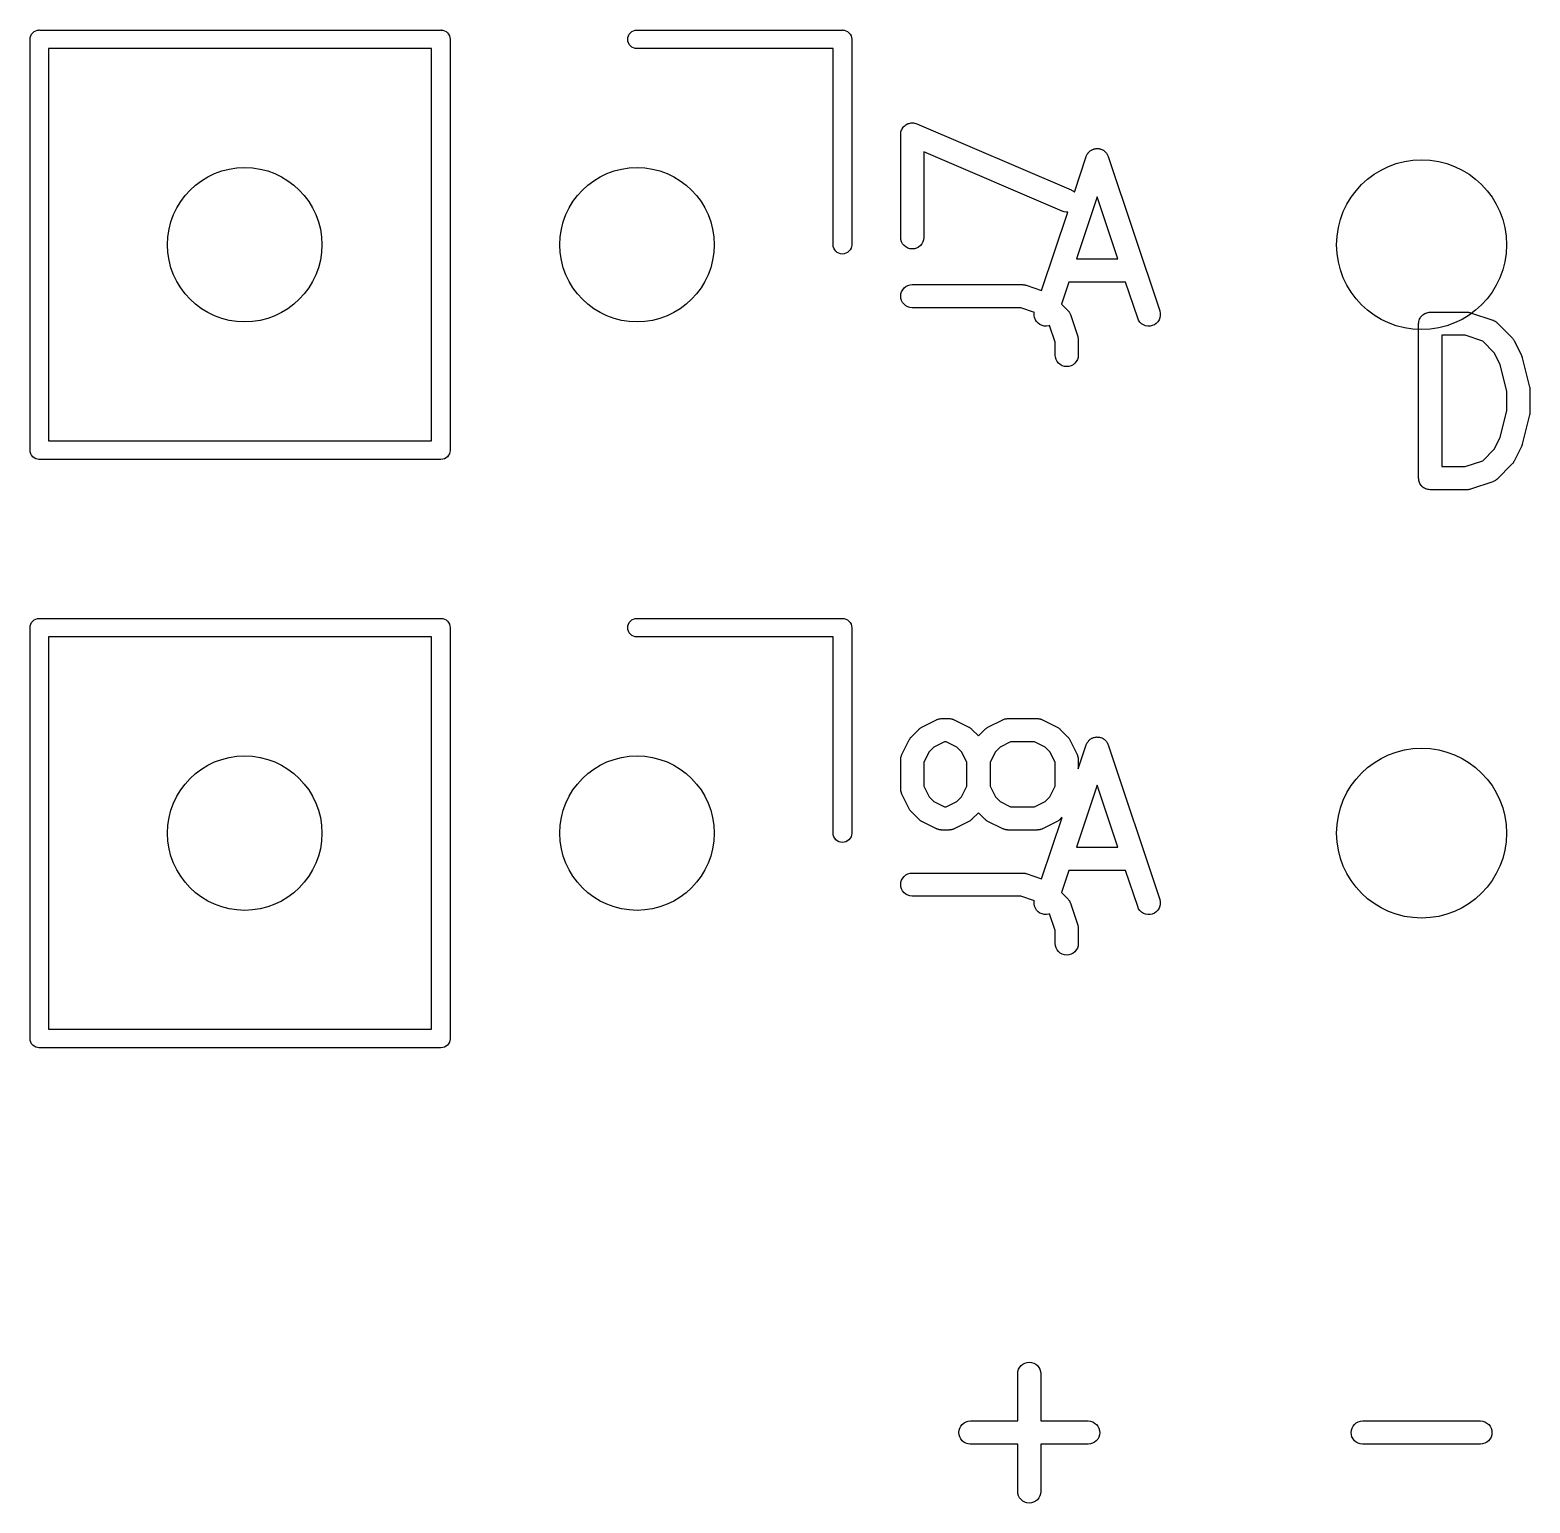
# Model space of a CAD drawing. Extents: x 47 to 146.1, y -90.2 to -39.3.
# Drawn here: x 69.73 to 79.44, y -76.73 to -67.19 of the extents above; entities that cross this region are included whole.
import ezdxf

# ---------------------------------------------------------------- set-up
doc = ezdxf.new("R2010")
doc.units = 0
doc.header["$MEASUREMENT"] = 0
doc.layers.add('BLACK', color=7, linetype='CONTINUOUS')

msp = doc.modelspace()

# ---------------------------------------------------------------- linework, layer by layer
at = {"layer": 'BLACK', "linetype": 'CONTINUOUS'}
for p, q in [((69.7399, -67.2165), (69.7474, -67.2074)), ((69.7474, -67.2074), (69.7565, -67.1999)), ((69.7565, -67.1999), (69.7669, -67.1943)), ((69.7669, -67.1943), (69.7782, -67.1909)), ((69.7782, -67.1909), (69.7871, -67.19)), ((69.7871, -67.19), (69.79, -67.1897)), ((69.79, -67.1897), (69.7929, -67.19)), ((69.7929, -67.19), (72.3871, -67.19)), ((72.3871, -67.19), (72.39, -67.1897)), ((72.39, -67.1897), (72.3929, -67.19)), ((72.3929, -67.19), (72.3929, -67.19)), ((72.3929, -67.19), (72.4018, -67.1909)), ((72.4018, -67.1909), (72.4131, -67.1943)), ((72.4131, -67.1943), (72.4235, -67.1999)), ((72.4235, -67.1999), (72.4326, -67.2074)), ((72.4326, -67.2074), (72.4401, -67.2165)), ((73.6099, -67.2165), (73.6174, -67.2074)), ((73.6174, -67.2074), (73.6265, -67.1999)), ((73.6265, -67.1999), (73.6369, -67.1943)), ((73.6369, -67.1943), (73.6482, -67.1909)), ((73.6482, -67.1909), (73.6571, -67.19)), ((73.6571, -67.19), (74.9871, -67.19)), ((74.9871, -67.19), (74.99, -67.1897)), ((74.99, -67.1897), (74.9929, -67.19)), ((74.9929, -67.19), (74.9929, -67.19)), ((74.9929, -67.19), (75.0018, -67.1909)), ((75.0018, -67.1909), (75.0131, -67.1943)), ((75.0131, -67.1943), (75.0235, -67.1999)), ((75.0235, -67.1999), (75.0326, -67.2074)), ((75.0326, -67.2074), (75.0401, -67.2165)), ((69.7297, -67.25), (69.7309, -67.2382)), ((69.73, -67.2529), (69.7297, -67.25)), ((69.73, -69.907), (69.73, -67.2529)), ((69.7309, -67.2382), (69.7343, -67.2269)), ((69.7343, -67.2269), (69.7399, -67.2165)), ((72.4401, -67.2165), (72.4457, -67.2269)), ((72.4457, -67.2269), (72.4491, -67.2382)), ((72.4491, -67.2382), (72.4503, -67.25)), ((72.4503, -67.25), (72.45, -67.2529)), ((72.45, -67.2529), (72.45, -69.9071)), ((73.5997, -67.25), (73.6009, -67.2382)), ((73.6009, -67.2618), (73.5997, -67.25)), ((73.6009, -67.2382), (73.6043, -67.2269)), ((73.6043, -67.2731), (73.6009, -67.2618)), ((73.6043, -67.2269), (73.6099, -67.2165)), ((73.6099, -67.2835), (73.6043, -67.2731)), ((73.6174, -67.2926), (73.6099, -67.2835)), ((73.6265, -67.3001), (73.6174, -67.2926)), ((73.6369, -67.3057), (73.6265, -67.3001)), ((73.6482, -67.3091), (73.6369, -67.3057)), ((75.0401, -67.2165), (75.0457, -67.2269)), ((75.0457, -67.2269), (75.0491, -67.2382)), ((75.0491, -67.2382), (75.0503, -67.25)), ((75.0503, -67.25), (75.05, -67.2529)), ((75.05, -67.2529), (75.05, -68.5829)), ((69.85, -67.31), (69.85, -69.85)), ((72.33, -67.31), (69.85, -67.31)), ((72.33, -69.85), (72.33, -67.31)), ((73.6571, -67.31), (73.6482, -67.3091)), ((74.93, -67.31), (73.6571, -67.31)), ((74.93, -68.5829), (74.93, -67.31)), ((75.4215, -67.7941), (75.4283, -67.792)), ((75.4283, -67.792), (75.4286, -67.792)), ((75.4286, -67.792), (75.4288, -67.7919)), ((75.4288, -67.7919), (75.4358, -67.7914)), ((75.4358, -67.7914), (75.4429, -67.7907)), ((75.4429, -67.7907), (75.4432, -67.7907)), ((75.4432, -67.7907), (75.4434, -67.7907)), ((75.4434, -67.7907), (75.4505, -67.7915)), ((75.4505, -67.7915), (75.4575, -67.7922)), ((75.4575, -67.7922), (75.4577, -67.7923)), ((75.4577, -67.7923), (75.458, -67.7924)), ((75.458, -67.7924), (75.4647, -67.7945)), ((75.3674, -67.8641), (75.3682, -67.8571)), ((75.3674, -67.8644), (75.3674, -67.8641)), ((75.3674, -67.8647), (75.3674, -67.8644)), ((75.3674, -67.8657), (75.3674, -67.8647)), ((75.3674, -68.5324), (75.3674, -67.8657)), ((75.3682, -67.8571), (75.369, -67.8501)), ((75.369, -67.8501), (75.3691, -67.8499)), ((75.3691, -67.8496), (75.3713, -67.8429)), ((75.3691, -67.8499), (75.3691, -67.8496)), ((75.3713, -67.8429), (75.3734, -67.8362)), ((75.3734, -67.8362), (75.3736, -67.8359)), ((75.3736, -67.8359), (75.3737, -67.8357)), ((75.3737, -67.8357), (75.3771, -67.8296)), ((75.3771, -67.8296), (75.3805, -67.8233)), ((75.3805, -67.8233), (75.3807, -67.8231)), ((75.3807, -67.8231), (75.3808, -67.8229)), ((75.3808, -67.8229), (75.3854, -67.8175)), ((75.3854, -67.8175), (75.3899, -67.8121)), ((75.3899, -67.8121), (75.3901, -67.812)), ((75.3901, -67.812), (75.3903, -67.8118)), ((75.3903, -67.8118), (75.3959, -67.8073)), ((75.3959, -67.8073), (75.4013, -67.803)), ((75.4013, -67.803), (75.4015, -67.8028)), ((75.4015, -67.8028), (75.4017, -67.8027)), ((75.4017, -67.8027), (75.4081, -67.7994)), ((75.4081, -67.7994), (75.4143, -67.7962)), ((75.4143, -67.7962), (75.4145, -67.7961)), ((75.4145, -67.7961), (75.4148, -67.796)), ((75.4148, -67.796), (75.4215, -67.7941)), ((75.4647, -67.7945), (75.4714, -67.7966)), ((75.4714, -67.7966), (75.4717, -67.7967)), ((75.4717, -67.7967), (75.4719, -67.7968)), ((75.4719, -67.7968), (76.4719, -68.2253)), ((76.4128, -68.3632), (75.5174, -67.9795)), ((75.5174, -67.9795), (75.5174, -68.5324)), ((76.5784, -67.9902), (76.5812, -67.9858)), ((76.5812, -67.9858), (76.5827, -67.9843)), ((76.5827, -67.9843), (76.5839, -67.9826)), ((76.5839, -67.9826), (76.5878, -67.979)), ((76.5878, -67.979), (76.5914, -67.9753)), ((76.5914, -67.9753), (76.5931, -67.9741)), ((76.5931, -67.9741), (76.5947, -67.9726)), ((76.5947, -67.9726), (76.5991, -67.9699)), ((76.5991, -67.9699), (76.6034, -67.9669)), ((76.6034, -67.9669), (76.6053, -67.9661)), ((76.6053, -67.9661), (76.6072, -67.965)), ((76.6072, -67.965), (76.612, -67.9631)), ((76.612, -67.9631), (76.6168, -67.9611)), ((76.6168, -67.9611), (76.6189, -67.9606)), ((76.6189, -67.9606), (76.6209, -67.9599)), ((76.6209, -67.9599), (76.626, -67.959)), ((76.626, -67.959), (76.6311, -67.9579)), ((76.6311, -67.9579), (76.6332, -67.9579)), ((76.6332, -67.9579), (76.6353, -67.9575)), ((76.6353, -67.9575), (76.6405, -67.9577)), ((76.6405, -67.9577), (76.6457, -67.9576)), ((76.6457, -67.9576), (76.6478, -67.958)), ((76.6478, -67.958), (76.65, -67.958)), ((76.65, -67.958), (76.655, -67.9592)), ((76.655, -67.9592), (76.6601, -67.9601)), ((76.6601, -67.9601), (76.6621, -67.9609)), ((76.6621, -67.9609), (76.6642, -67.9614)), ((76.6642, -67.9614), (76.6689, -67.9635)), ((76.6689, -67.9635), (76.6738, -67.9654)), ((76.6738, -67.9654), (76.6756, -67.9666)), ((76.6756, -67.9666), (76.6775, -67.9675)), ((76.6775, -67.9675), (76.6818, -67.9705)), ((76.6818, -67.9705), (76.6861, -67.9733)), ((76.6861, -67.9733), (76.6877, -67.9747)), ((76.6877, -67.9747), (76.6894, -67.976)), ((76.6894, -67.976), (76.693, -67.9798)), ((76.693, -67.9798), (76.6967, -67.9833)), ((76.6967, -67.9833), (76.698, -67.9851)), ((76.698, -67.9851), (76.6994, -67.9867)), ((76.6994, -67.9867), (76.7022, -67.991)), ((76.4922, -68.2387), (76.5688, -68.0087)), ((76.5688, -68.0087), (76.5692, -68.0077)), ((76.5692, -68.0077), (76.5714, -68.003)), ((76.5714, -68.003), (76.5733, -67.9981)), ((76.5733, -67.9981), (76.5744, -67.9963)), ((76.5744, -67.9963), (76.5753, -67.9944)), ((76.5753, -67.9944), (76.5784, -67.9902)), ((76.7022, -67.991), (76.7052, -67.9953)), ((76.7052, -67.9953), (76.7061, -67.9973)), ((76.7061, -67.9973), (76.7072, -67.9991)), ((76.7072, -67.9991), (76.709, -68.0039)), ((76.709, -68.0039), (76.7112, -68.0087)), ((76.7112, -68.0087), (77.0445, -69.0087)), ((76.4719, -68.2253), (76.4729, -68.2258)), ((76.4729, -68.2258), (76.4856, -68.233)), ((76.4856, -68.233), (76.4922, -68.2387)), ((76.64, -68.2695), (76.506, -68.6717)), ((76.774, -68.6717), (76.64, -68.2695)), ((76.2799, -68.8754), (76.4489, -68.3686)), ((76.4268, -68.3676), (76.4128, -68.3632)), ((76.4413, -68.3693), (76.4268, -68.3676)), ((76.4489, -68.3686), (76.4413, -68.3693)), ((75.3688, -68.5469), (75.3674, -68.5324)), ((75.373, -68.561), (75.3688, -68.5469)), ((75.3799, -68.5739), (75.373, -68.561)), ((75.5113, -68.5619), (75.5043, -68.5748)), ((75.5157, -68.548), (75.5113, -68.5619)), ((75.5174, -68.5334), (75.5157, -68.548)), ((75.5174, -68.5324), (75.5174, -68.5334)), ((74.9309, -68.5918), (74.93, -68.5829)), ((74.9343, -68.6031), (74.9309, -68.5918)), ((74.9399, -68.6135), (74.9343, -68.6031)), ((74.9474, -68.6226), (74.9399, -68.6135)), ((74.9565, -68.6301), (74.9474, -68.6226)), ((74.9669, -68.6357), (74.9565, -68.6301)), ((74.9782, -68.6391), (74.9669, -68.6357)), ((74.99, -68.6403), (74.9782, -68.6391)), ((75.0018, -68.6391), (74.99, -68.6403)), ((75.0131, -68.6357), (75.0018, -68.6391)), ((75.0235, -68.6301), (75.0131, -68.6357)), ((75.0326, -68.6226), (75.0235, -68.6301)), ((75.0401, -68.6135), (75.0326, -68.6226)), ((75.0457, -68.6031), (75.0401, -68.6135)), ((75.0491, -68.5918), (75.0457, -68.6031)), ((75.05, -68.5829), (75.0491, -68.5918)), ((75.3892, -68.5852), (75.3799, -68.5739)), ((75.4004, -68.5946), (75.3892, -68.5852)), ((75.4133, -68.6015), (75.4004, -68.5946)), ((75.4273, -68.6058), (75.4133, -68.6015)), ((75.4419, -68.6074), (75.4273, -68.6058)), ((75.4564, -68.6061), (75.4419, -68.6074)), ((75.4705, -68.6019), (75.4564, -68.6061)), ((75.4834, -68.5951), (75.4705, -68.6019)), ((75.4949, -68.586), (75.4834, -68.5951)), ((75.5043, -68.5748), (75.4949, -68.586)), ((76.506, -68.6717), (76.774, -68.6717)), ((75.3802, -68.8714), (75.3895, -68.8601)), ((75.3895, -68.8601), (75.4009, -68.8509)), ((75.4009, -68.8509), (75.4138, -68.844)), ((75.4138, -68.844), (75.4278, -68.8398)), ((75.4278, -68.8398), (75.4424, -68.8383)), ((75.4424, -68.8383), (76.1567, -68.8383)), ((76.1567, -68.8383), (76.1577, -68.8383)), ((76.1577, -68.8383), (76.1619, -68.8388)), ((76.1619, -68.8388), (76.1661, -68.8389)), ((76.1661, -68.8389), (76.1692, -68.8396)), ((76.1692, -68.8396), (76.1723, -68.84)), ((76.1723, -68.84), (76.1763, -68.8412)), ((76.1763, -68.8412), (76.1804, -68.8422)), ((76.1804, -68.8422), (76.2799, -68.8754)), ((76.456, -68.8217), (76.4085, -68.9639)), ((76.824, -68.8217), (76.456, -68.8217)), ((76.9022, -69.0561), (76.824, -68.8217)), ((75.3674, -68.9128), (75.3689, -68.8983)), ((75.3687, -68.9274), (75.3674, -68.9128)), ((75.3728, -68.9414), (75.3687, -68.9274)), ((75.3689, -68.8983), (75.3732, -68.8843)), ((75.3796, -68.9544), (75.3728, -68.9414)), ((75.3732, -68.8843), (75.3802, -68.8714)), ((75.3888, -68.9658), (75.3796, -68.9544)), ((75.4, -68.9752), (75.3888, -68.9658)), ((75.4128, -68.9823), (75.4, -68.9752)), ((75.4268, -68.9867), (75.4128, -68.9823)), ((75.4413, -68.9883), (75.4268, -68.9867)), ((75.4424, -68.9883), (75.4413, -68.9883)), ((76.1445, -68.9883), (75.4424, -68.9883)), ((76.2334, -69.018), (76.1445, -68.9883)), ((76.2318, -69.0376), (76.2323, -69.0229)), ((76.2343, -69.052), (76.2318, -69.0376)), ((76.2323, -69.0229), (76.2334, -69.018)), ((76.2395, -69.0657), (76.2343, -69.052)), ((76.4085, -68.9639), (76.4478, -69.0032)), ((76.4478, -69.0032), (76.4485, -69.0039)), ((76.4485, -69.0039), (76.4499, -69.0056)), ((76.4499, -69.0056), (76.4515, -69.0071)), ((76.4515, -69.0071), (76.4545, -69.0113)), ((76.4545, -69.0113), (76.4577, -69.0153)), ((76.4577, -69.0153), (76.4587, -69.0173)), ((76.4587, -69.0173), (76.46, -69.0191)), ((76.46, -69.0191), (76.462, -69.0238)), ((76.462, -69.0238), (76.4644, -69.0283)), ((76.4644, -69.0283), (76.465, -69.0305)), ((76.465, -69.0305), (76.4659, -69.0325)), ((76.4659, -69.0325), (76.5135, -69.1753)), ((77.0454, -69.053), (77.0401, -69.0666)), ((77.0445, -69.0087), (77.0448, -69.0097)), ((77.0448, -69.0097), (77.0479, -69.024)), ((77.0481, -69.0386), (77.0454, -69.053)), ((77.0479, -69.024), (77.0481, -69.0386)), ((78.7302, -69.056), (78.7335, -69.0498)), ((78.7335, -69.0498), (78.7337, -69.0496)), ((78.7337, -69.0496), (78.7338, -69.0494)), ((78.7338, -69.0494), (78.7384, -69.0439)), ((78.7384, -69.0439), (78.7429, -69.0385)), ((78.7429, -69.0385), (78.7431, -69.0384)), ((78.7431, -69.0384), (78.7432, -69.0382)), ((78.7432, -69.0382), (78.7487, -69.0338)), ((78.7487, -69.0338), (78.7542, -69.0293)), ((78.7542, -69.0293), (78.7544, -69.0292)), ((78.7544, -69.0292), (78.7546, -69.029)), ((78.7546, -69.029), (78.7609, -69.0257)), ((78.7609, -69.0257), (78.7671, -69.0224)), ((78.7671, -69.0224), (78.7674, -69.0223)), ((78.7674, -69.0223), (78.7676, -69.0222)), ((78.7676, -69.0222), (78.7744, -69.0202)), ((78.7744, -69.0202), (78.7811, -69.0182)), ((78.7811, -69.0182), (78.7814, -69.0181)), ((78.7814, -69.0181), (78.7817, -69.0181)), ((78.7817, -69.0181), (78.7887, -69.0174)), ((78.7887, -69.0174), (78.7957, -69.0167)), ((78.7957, -69.0167), (79.0338, -69.0167)), ((79.0338, -69.0167), (79.0349, -69.0168)), ((79.0349, -69.0168), (79.039, -69.0172)), ((79.039, -69.0172), (79.0433, -69.0173)), ((79.0433, -69.0173), (79.0463, -69.018)), ((79.0463, -69.018), (79.0494, -69.0184)), ((79.0494, -69.0184), (79.0534, -69.0197)), ((79.0534, -69.0197), (79.0575, -69.0206)), ((79.0575, -69.0206), (79.2004, -69.0682)), ((76.2472, -69.0781), (76.2395, -69.0657)), ((76.2572, -69.0888), (76.2472, -69.0781)), ((76.2691, -69.0973), (76.2572, -69.0888)), ((76.2825, -69.1034), (76.2691, -69.0973)), ((76.2967, -69.1067), (76.2825, -69.1034)), ((76.3113, -69.1072), (76.2967, -69.1067)), ((76.3258, -69.1049), (76.3113, -69.1072)), ((76.3313, -69.1029), (76.3258, -69.1049)), ((76.3674, -69.2112), (76.3313, -69.1029)), ((76.9081, -69.0695), (76.9022, -69.0561)), ((76.9166, -69.0814), (76.9081, -69.0695)), ((76.9272, -69.0915), (76.9166, -69.0814)), ((76.9396, -69.0993), (76.9272, -69.0915)), ((76.9532, -69.1046), (76.9396, -69.0993)), ((76.9676, -69.1072), (76.9532, -69.1046)), ((76.9823, -69.1068), (76.9676, -69.1072)), ((76.9966, -69.1037), (76.9823, -69.1068)), ((77.01, -69.0978), (76.9966, -69.1037)), ((77.022, -69.0895), (77.01, -69.0978)), ((77.0321, -69.0789), (77.022, -69.0895)), ((77.0401, -69.0666), (77.0321, -69.0789)), ((78.7207, -69.0907), (78.7215, -69.0837)), ((78.7207, -69.0912), (78.7207, -69.0907)), ((78.7207, -69.0917), (78.7207, -69.0912)), ((78.7207, -69.0912), (78.7207, -69.0912)), ((78.7207, -69.0912), (78.7207, -69.0912)), ((78.7207, -70.0917), (78.7207, -69.0917)), ((78.7215, -69.0837), (78.7222, -69.0767)), ((78.7222, -69.0767), (78.7223, -69.0764)), ((78.7223, -69.0764), (78.7224, -69.0762)), ((78.7224, -69.0762), (78.7245, -69.0695)), ((78.7245, -69.0695), (78.7266, -69.0627)), ((78.7266, -69.0627), (78.7267, -69.0624)), ((78.7267, -69.0624), (78.7268, -69.0622)), ((78.7268, -69.0622), (78.7302, -69.056)), ((79.2004, -69.0682), (79.2014, -69.0686)), ((79.2014, -69.0686), (79.2034, -69.0695)), ((79.2034, -69.0695), (79.2055, -69.0701)), ((79.2055, -69.0701), (79.21, -69.0725)), ((79.21, -69.0725), (79.2147, -69.0747)), ((79.2147, -69.0747), (79.2164, -69.076)), ((79.2164, -69.076), (79.2184, -69.077)), ((79.2184, -69.077), (79.2224, -69.0803)), ((79.2224, -69.0803), (79.2265, -69.0833)), ((79.2265, -69.0833), (79.228, -69.0849)), ((79.228, -69.0849), (79.2297, -69.0863)), ((79.2297, -69.0863), (79.3249, -69.1816)), ((76.3674, -69.2943), (76.3674, -69.2112)), ((76.5135, -69.1753), (76.5139, -69.1763)), ((76.5139, -69.1763), (76.5147, -69.1804)), ((76.5147, -69.1804), (76.516, -69.1845)), ((76.516, -69.1845), (76.5163, -69.1876)), ((76.5163, -69.1876), (76.5169, -69.1906)), ((76.5169, -69.1906), (76.517, -69.1948)), ((76.517, -69.1948), (76.5174, -69.199)), ((76.5174, -69.199), (76.5174, -69.2943)), ((78.8707, -69.1667), (78.8707, -70.0167)), ((79.0216, -69.1667), (78.8707, -69.1667)), ((79.1362, -69.2049), (79.0216, -69.1667)), ((79.2103, -69.279), (79.1362, -69.2049)), ((79.3249, -69.1816), (79.3257, -69.1823)), ((79.3257, -69.1823), (79.3283, -69.1856)), ((79.3283, -69.1856), (79.3312, -69.1887)), ((79.3312, -69.1887), (79.3329, -69.1913)), ((79.3329, -69.1913), (79.3348, -69.1938)), ((79.3348, -69.1938), (79.3367, -69.1975)), ((79.3367, -69.1975), (79.339, -69.2011)), ((79.339, -69.2011), (79.3866, -69.2963)), ((76.3688, -69.3089), (76.3674, -69.2943)), ((76.373, -69.3229), (76.3688, -69.3089)), ((76.3799, -69.3358), (76.373, -69.3229)), ((76.3892, -69.3471), (76.3799, -69.3358)), ((76.5043, -69.3367), (76.4949, -69.3479)), ((76.5113, -69.3238), (76.5043, -69.3367)), ((76.5157, -69.3099), (76.5113, -69.3238)), ((76.5174, -69.2953), (76.5157, -69.3099)), ((76.5174, -69.2943), (76.5174, -69.2953)), ((79.2488, -69.356), (79.2103, -69.279)), ((79.3866, -69.2963), (79.3871, -69.2972)), ((79.3871, -69.2972), (79.3872, -69.2976)), ((79.3872, -69.2976), (79.3874, -69.2979)), ((79.3874, -69.2979), (79.3897, -69.3045)), ((79.3897, -69.3045), (79.3921, -69.311)), ((79.3921, -69.311), (79.3922, -69.3113)), ((79.3922, -69.3113), (79.3923, -69.3117)), ((79.3923, -69.3117), (79.4399, -69.5021)), ((76.4004, -69.3565), (76.3892, -69.3471)), ((76.4133, -69.3634), (76.4004, -69.3565)), ((76.4273, -69.3678), (76.4133, -69.3634)), ((76.4419, -69.3693), (76.4273, -69.3678)), ((76.4564, -69.368), (76.4419, -69.3693)), ((76.4705, -69.3638), (76.4564, -69.368)), ((76.4834, -69.357), (76.4705, -69.3638)), ((76.4949, -69.3479), (76.4834, -69.357)), ((79.2921, -69.5296), (79.2488, -69.356)), ((79.2921, -69.6539), (79.2921, -69.5296)), ((79.4399, -69.5021), (79.4402, -69.5031)), ((79.4402, -69.5031), (79.4403, -69.5045)), ((79.4403, -69.5045), (79.4407, -69.5057)), ((79.4407, -69.5057), (79.4413, -69.5117)), ((79.4413, -69.5117), (79.4421, -69.5177)), ((79.4421, -69.5177), (79.442, -69.519)), ((79.442, -69.519), (79.4421, -69.5203)), ((79.4421, -69.5203), (79.4421, -69.6632)), ((79.2488, -69.8275), (79.2921, -69.6539)), ((79.4399, -69.6814), (79.3923, -69.8718)), ((79.4401, -69.68), (79.4399, -69.6814)), ((79.4405, -69.6788), (79.4401, -69.68)), ((79.4412, -69.6728), (79.4405, -69.6788)), ((79.4421, -69.6669), (79.4412, -69.6728)), ((79.4421, -69.6642), (79.442, -69.6655)), ((79.442, -69.6655), (79.4421, -69.6669)), ((79.4421, -69.6632), (79.4421, -69.6642)), ((79.2103, -69.9045), (79.2488, -69.8275)), ((69.7297, -69.91), (69.73, -69.907)), ((69.7309, -69.9218), (69.7297, -69.91)), ((69.7343, -69.9331), (69.7309, -69.9218)), ((69.85, -69.85), (72.33, -69.85)), ((72.4491, -69.9218), (72.4457, -69.9331)), ((72.45, -69.9129), (72.4491, -69.9218)), ((72.45, -69.9071), (72.4503, -69.91)), ((72.4503, -69.91), (72.45, -69.9129)), ((79.1362, -69.9786), (79.2103, -69.9045)), ((79.3866, -69.8872), (79.339, -69.9824)), ((79.3867, -69.8869), (79.3866, -69.8872)), ((79.3869, -69.8866), (79.3867, -69.8869)), ((79.3893, -69.8801), (79.3869, -69.8866)), ((79.3918, -69.8735), (79.3893, -69.8801)), ((79.3919, -69.8732), (79.3918, -69.8735)), ((79.392, -69.8729), (79.3919, -69.8732)), ((79.3923, -69.8718), (79.392, -69.8729)), ((69.7399, -69.9435), (69.7343, -69.9331)), ((69.7474, -69.9526), (69.7399, -69.9435)), ((69.7565, -69.9601), (69.7474, -69.9526)), ((69.7669, -69.9657), (69.7565, -69.9601)), ((69.7782, -69.9691), (69.7669, -69.9657)), ((69.7871, -69.97), (69.7782, -69.9691)), ((69.79, -69.9703), (69.7871, -69.97)), ((69.7871, -69.97), (69.7871, -69.97)), ((69.7929, -69.97), (69.79, -69.9703)), ((72.3871, -69.97), (69.7929, -69.97)), ((72.39, -69.9703), (72.3871, -69.97)), ((72.4018, -69.9691), (72.39, -69.9703)), ((72.4131, -69.9657), (72.4018, -69.9691)), ((72.4235, -69.9601), (72.4131, -69.9657)), ((72.4326, -69.9526), (72.4235, -69.9601)), ((72.4401, -69.9435), (72.4326, -69.9526)), ((72.4457, -69.9331), (72.4401, -69.9435)), ((78.8707, -70.0167), (79.0216, -70.0167)), ((79.0216, -70.0167), (79.1362, -69.9786)), ((79.3249, -70.0019), (79.2297, -70.0972)), ((79.3276, -69.9987), (79.3249, -70.0019)), ((79.3305, -69.9956), (79.3276, -69.9987)), ((79.3322, -69.993), (79.3305, -69.9956)), ((79.3342, -69.9906), (79.3322, -69.993)), ((79.3362, -69.9869), (79.3342, -69.9906)), ((79.3385, -69.9834), (79.3362, -69.9869)), ((79.339, -69.9824), (79.3385, -69.9834)), ((78.7214, -70.0988), (78.7207, -70.0917)), ((78.722, -70.1058), (78.7214, -70.0988)), ((78.7221, -70.1061), (78.722, -70.1058)), ((78.7221, -70.1063), (78.7221, -70.1061)), ((78.7242, -70.1131), (78.7221, -70.1063)), ((78.7262, -70.1198), (78.7242, -70.1131)), ((78.7263, -70.1201), (78.7262, -70.1198)), ((78.7264, -70.1203), (78.7263, -70.1201)), ((78.7297, -70.1266), (78.7264, -70.1203)), ((79.2004, -70.1153), (79.0575, -70.1629)), ((79.2024, -70.1144), (79.2004, -70.1153)), ((79.2045, -70.1138), (79.2024, -70.1144)), ((79.2091, -70.1114), (79.2045, -70.1138)), ((79.2138, -70.1093), (79.2091, -70.1114)), ((79.2156, -70.108), (79.2138, -70.1093)), ((79.2175, -70.107), (79.2156, -70.108)), ((79.2215, -70.1038), (79.2175, -70.107)), ((79.2257, -70.1009), (79.2215, -70.1038)), ((79.2272, -70.0993), (79.2257, -70.1009)), ((79.229, -70.0979), (79.2272, -70.0993)), ((79.2297, -70.0972), (79.229, -70.0979)), ((78.733, -70.1328), (78.7297, -70.1266)), ((78.7331, -70.133), (78.733, -70.1328)), ((78.7332, -70.1332), (78.7331, -70.133)), ((78.7377, -70.1388), (78.7332, -70.1332)), ((78.7421, -70.1442), (78.7377, -70.1388)), ((78.7423, -70.1444), (78.7421, -70.1442)), ((78.7425, -70.1446), (78.7423, -70.1444)), ((78.7479, -70.1491), (78.7425, -70.1446)), ((78.7533, -70.1536), (78.7479, -70.1491)), ((78.7536, -70.1538), (78.7533, -70.1536)), ((78.7538, -70.1539), (78.7536, -70.1538)), ((78.76, -70.1573), (78.7538, -70.1539)), ((78.7662, -70.1607), (78.76, -70.1573)), ((78.7664, -70.1608), (78.7662, -70.1607)), ((78.7666, -70.1609), (78.7664, -70.1608)), ((78.7734, -70.163), (78.7666, -70.1609)), ((78.7801, -70.1651), (78.7734, -70.163)), ((78.7804, -70.1651), (78.7801, -70.1651)), ((78.7806, -70.1652), (78.7804, -70.1651)), ((78.7876, -70.1659), (78.7806, -70.1652)), ((78.7947, -70.1667), (78.7876, -70.1659)), ((78.7952, -70.1667), (78.7947, -70.1667)), ((78.7957, -70.1667), (78.7952, -70.1667)), ((78.7952, -70.1667), (78.7952, -70.1667)), ((78.7952, -70.1667), (78.7952, -70.1667)), ((79.0338, -70.1667), (78.7957, -70.1667)), ((79.038, -70.1663), (79.0338, -70.1667)), ((79.0422, -70.1663), (79.038, -70.1663)), ((79.0453, -70.1656), (79.0422, -70.1663)), ((79.0484, -70.1653), (79.0453, -70.1656)), ((79.0524, -70.1641), (79.0484, -70.1653)), ((79.0565, -70.1632), (79.0524, -70.1641)), ((79.0575, -70.1629), (79.0565, -70.1632)), ((69.7297, -71.06), (69.7309, -71.0482)), ((69.73, -71.0629), (69.7297, -71.06)), ((69.73, -73.717), (69.73, -71.0629)), ((69.7309, -71.0482), (69.7343, -71.0369)), ((69.7343, -71.0369), (69.7399, -71.0265)), ((69.7399, -71.0265), (69.7474, -71.0174)), ((69.7474, -71.0174), (69.7565, -71.0099)), ((69.7565, -71.0099), (69.7669, -71.0043)), ((69.7669, -71.0043), (69.7782, -71.0009)), ((69.7782, -71.0009), (69.7871, -71)), ((69.7871, -71), (69.79, -70.9997)), ((69.79, -70.9997), (69.7929, -71)), ((69.7929, -71), (72.3871, -71)), ((72.3871, -71), (72.39, -70.9997)), ((72.39, -70.9997), (72.3929, -71)), ((72.3929, -71), (72.3929, -71)), ((72.3929, -71), (72.4018, -71.0009)), ((72.4018, -71.0009), (72.4131, -71.0043)), ((72.4131, -71.0043), (72.4235, -71.0099)), ((72.4235, -71.0099), (72.4326, -71.0174)), ((72.4326, -71.0174), (72.4401, -71.0265)), ((72.4401, -71.0265), (72.4457, -71.0369)), ((72.4457, -71.0369), (72.4491, -71.0482)), ((72.4491, -71.0482), (72.4503, -71.06)), ((72.4503, -71.06), (72.45, -71.0629)), ((72.45, -71.0629), (72.45, -73.7171)), ((73.5997, -71.06), (73.6009, -71.0482)), ((73.6009, -71.0718), (73.5997, -71.06)), ((73.6009, -71.0482), (73.6043, -71.0369)), ((73.6043, -71.0831), (73.6009, -71.0718)), ((73.6043, -71.0369), (73.6099, -71.0265)), ((73.6099, -71.0935), (73.6043, -71.0831)), ((73.6099, -71.0265), (73.6174, -71.0174)), ((73.6174, -71.1026), (73.6099, -71.0935)), ((73.6174, -71.0174), (73.6265, -71.0099)), ((73.6265, -71.0099), (73.6369, -71.0043)), ((73.6369, -71.0043), (73.6482, -71.0009)), ((73.6482, -71.0009), (73.6571, -71)), ((73.6571, -71), (74.9871, -71)), ((74.9871, -71), (74.99, -70.9997)), ((74.99, -70.9997), (74.9929, -71)), ((74.9929, -71), (74.9929, -71)), ((74.9929, -71), (75.0018, -71.0009)), ((75.0018, -71.0009), (75.0131, -71.0043)), ((75.0131, -71.0043), (75.0235, -71.0099)), ((75.0235, -71.0099), (75.0326, -71.0174)), ((75.0326, -71.0174), (75.0401, -71.0265)), ((75.0401, -71.0265), (75.0457, -71.0369)), ((75.0457, -71.0369), (75.0491, -71.0482)), ((75.0491, -71.0482), (75.0503, -71.06)), ((75.0503, -71.06), (75.05, -71.0629)), ((75.05, -71.0629), (75.05, -72.3929)), ((69.85, -71.12), (69.85, -73.66)), ((72.33, -71.12), (69.85, -71.12)), ((72.33, -73.66), (72.33, -71.12)), ((73.6265, -71.1101), (73.6174, -71.1026)), ((73.6369, -71.1157), (73.6265, -71.1101)), ((73.6482, -71.1191), (73.6369, -71.1157)), ((73.6571, -71.12), (73.6482, -71.1191)), ((74.93, -71.12), (73.6571, -71.12)), ((74.93, -72.3929), (74.93, -71.12)), ((75.5041, -71.7039), (75.5993, -71.6563)), ((75.5993, -71.6563), (75.6003, -71.6558)), ((75.6003, -71.6558), (75.6023, -71.655)), ((75.6023, -71.655), (75.6043, -71.654)), ((75.6043, -71.654), (75.6092, -71.6525)), ((75.6092, -71.6525), (75.614, -71.6507)), ((75.614, -71.6507), (75.6162, -71.6504)), ((75.6162, -71.6504), (75.6183, -71.6498)), ((75.6183, -71.6498), (75.6234, -71.6493)), ((75.6234, -71.6493), (75.6285, -71.6485)), ((75.6285, -71.6485), (75.6307, -71.6485)), ((75.6307, -71.6485), (75.6329, -71.6483)), ((75.6329, -71.6483), (75.6805, -71.6483)), ((75.6805, -71.6483), (75.6815, -71.6483)), ((75.6815, -71.6483), (75.6837, -71.6486)), ((75.6837, -71.6486), (75.6859, -71.6485)), ((75.6859, -71.6485), (75.691, -71.6494)), ((75.691, -71.6494), (75.6961, -71.65)), ((75.6961, -71.65), (75.6982, -71.6506)), ((75.6982, -71.6506), (75.7003, -71.651)), ((75.7003, -71.651), (75.7051, -71.6529)), ((75.7051, -71.6529), (75.71, -71.6544)), ((75.71, -71.6544), (75.712, -71.6555)), ((75.712, -71.6555), (75.714, -71.6563)), ((75.714, -71.6563), (75.8093, -71.7039)), ((75.9326, -71.7039), (76.0279, -71.6563)), ((76.0279, -71.6563), (76.0288, -71.6558)), ((76.0288, -71.6558), (76.0309, -71.655)), ((76.0309, -71.655), (76.0328, -71.654)), ((76.0328, -71.654), (76.0378, -71.6525)), ((76.0378, -71.6525), (76.0426, -71.6507)), ((76.0426, -71.6507), (76.0447, -71.6504)), ((76.0447, -71.6504), (76.0469, -71.6498)), ((76.0469, -71.6498), (76.052, -71.6493)), ((76.052, -71.6493), (76.057, -71.6485)), ((76.057, -71.6485), (76.0592, -71.6485)), ((76.0592, -71.6485), (76.0614, -71.6483)), ((76.0614, -71.6483), (76.2519, -71.6483)), ((76.2519, -71.6483), (76.253, -71.6483)), ((76.253, -71.6483), (76.2551, -71.6486)), ((76.2551, -71.6486), (76.2574, -71.6485)), ((76.2574, -71.6485), (76.2624, -71.6494)), ((76.2624, -71.6494), (76.2675, -71.65)), ((76.2675, -71.65), (76.2696, -71.6506)), ((76.2696, -71.6506), (76.2718, -71.651)), ((76.2718, -71.651), (76.2766, -71.6529)), ((76.2766, -71.6529), (76.2814, -71.6544)), ((76.2814, -71.6544), (76.2834, -71.6555)), ((76.2834, -71.6555), (76.2854, -71.6563)), ((76.2854, -71.6563), (76.3807, -71.7039)), ((75.4277, -71.7768), (75.4297, -71.7744)), ((75.4297, -71.7744), (75.4314, -71.7718)), ((75.4314, -71.7718), (75.4343, -71.7688)), ((75.4343, -71.7688), (75.437, -71.7655)), ((75.437, -71.7655), (75.4846, -71.7179)), ((75.4846, -71.7179), (75.4853, -71.7172)), ((75.4853, -71.7172), (75.4886, -71.7146)), ((75.4886, -71.7146), (75.4917, -71.7117)), ((75.4917, -71.7117), (75.4943, -71.71)), ((75.4943, -71.71), (75.4968, -71.7081)), ((75.4968, -71.7081), (75.5005, -71.7061)), ((75.5005, -71.7061), (75.5041, -71.7039)), ((75.8093, -71.7039), (75.8102, -71.7043)), ((75.8102, -71.7043), (75.8137, -71.7066)), ((75.8137, -71.7066), (75.8174, -71.7086)), ((75.8174, -71.7086), (75.8198, -71.7106)), ((75.8198, -71.7106), (75.8225, -71.7123)), ((75.8225, -71.7123), (75.8255, -71.7152)), ((75.8255, -71.7152), (75.8287, -71.7179)), ((75.8287, -71.7179), (75.871, -71.7601)), ((75.871, -71.7601), (75.9132, -71.7179)), ((75.9132, -71.7179), (75.9139, -71.7172)), ((75.9139, -71.7172), (75.9172, -71.7146)), ((75.9172, -71.7146), (75.9203, -71.7117)), ((75.9203, -71.7117), (75.9229, -71.71)), ((75.9229, -71.71), (75.9253, -71.7081)), ((75.9253, -71.7081), (75.9291, -71.7061)), ((75.9291, -71.7061), (75.9326, -71.7039)), ((76.3807, -71.7039), (76.3816, -71.7043)), ((76.3816, -71.7043), (76.3852, -71.7066)), ((76.3852, -71.7066), (76.3889, -71.7086)), ((76.3889, -71.7086), (76.3913, -71.7106)), ((76.3913, -71.7106), (76.3939, -71.7123)), ((76.3939, -71.7123), (76.3969, -71.7152)), ((76.3969, -71.7152), (76.4002, -71.7179)), ((76.4002, -71.7179), (76.4478, -71.7655)), ((76.4478, -71.7655), (76.4485, -71.7663)), ((76.4485, -71.7663), (76.4512, -71.7696)), ((76.4512, -71.7696), (76.4541, -71.7726)), ((76.4541, -71.7726), (76.4557, -71.7753)), ((76.6072, -71.775), (76.612, -71.7731)), ((76.612, -71.7731), (76.6168, -71.7711)), ((76.6168, -71.7711), (76.6189, -71.7706)), ((76.6189, -71.7706), (76.6209, -71.7699)), ((76.6209, -71.7699), (76.626, -71.769)), ((76.626, -71.769), (76.6311, -71.7679)), ((76.6311, -71.7679), (76.6332, -71.7679)), ((76.6332, -71.7679), (76.6353, -71.7675)), ((76.6353, -71.7675), (76.6405, -71.7677)), ((76.6405, -71.7677), (76.6457, -71.7676)), ((76.6457, -71.7676), (76.6478, -71.768)), ((76.6478, -71.768), (76.65, -71.768)), ((76.65, -71.768), (76.655, -71.7692)), ((76.655, -71.7692), (76.6601, -71.7701)), ((76.6601, -71.7701), (76.6621, -71.7709)), ((76.6621, -71.7709), (76.6642, -71.7714)), ((76.6642, -71.7714), (76.6689, -71.7735)), ((76.6689, -71.7735), (76.6738, -71.7754)), ((75.3753, -71.8803), (75.4229, -71.785)), ((75.4229, -71.785), (75.4234, -71.7841)), ((75.4234, -71.7841), (75.4257, -71.7806)), ((75.4257, -71.7806), (75.4277, -71.7768)), ((75.5516, -71.863), (75.5174, -71.9315)), ((75.582, -71.8326), (75.5516, -71.863)), ((75.6506, -71.7983), (75.582, -71.8326)), ((75.6628, -71.7983), (75.6506, -71.7983)), ((75.7313, -71.8326), (75.6628, -71.7983)), ((75.7617, -71.863), (75.7313, -71.8326)), ((75.796, -71.9315), (75.7617, -71.863)), ((75.9802, -71.863), (75.946, -71.9315)), ((76.0106, -71.8326), (75.9802, -71.863)), ((76.0791, -71.7983), (76.0106, -71.8326)), ((76.2342, -71.7983), (76.0791, -71.7983)), ((76.3027, -71.8326), (76.2342, -71.7983)), ((76.3331, -71.863), (76.3027, -71.8326)), ((76.3674, -71.9315), (76.3331, -71.863)), ((76.4557, -71.7753), (76.4577, -71.7777)), ((76.4577, -71.7777), (76.4596, -71.7815)), ((76.4596, -71.7815), (76.4618, -71.785)), ((76.4618, -71.785), (76.5095, -71.8803)), ((76.5174, -71.9731), (76.5688, -71.8187)), ((76.5688, -71.8187), (76.5692, -71.8177)), ((76.5692, -71.8177), (76.5714, -71.813)), ((76.5714, -71.813), (76.5733, -71.8081)), ((76.5733, -71.8081), (76.5744, -71.8063)), ((76.5744, -71.8063), (76.5753, -71.8044)), ((76.5753, -71.8044), (76.5784, -71.8002)), ((76.5784, -71.8002), (76.5812, -71.7958)), ((76.5812, -71.7958), (76.5827, -71.7943)), ((76.5827, -71.7943), (76.5839, -71.7926)), ((76.5839, -71.7926), (76.5878, -71.789)), ((76.5878, -71.789), (76.5914, -71.7853)), ((76.5914, -71.7853), (76.5931, -71.7841)), ((76.5931, -71.7841), (76.5947, -71.7826)), ((76.5947, -71.7826), (76.5991, -71.7799)), ((76.5991, -71.7799), (76.6034, -71.7769)), ((76.6034, -71.7769), (76.6053, -71.7761)), ((76.6053, -71.7761), (76.6072, -71.775)), ((76.6738, -71.7754), (76.6756, -71.7766)), ((76.6756, -71.7766), (76.6775, -71.7775)), ((76.6775, -71.7775), (76.6818, -71.7805)), ((76.6818, -71.7805), (76.6861, -71.7833)), ((76.6861, -71.7833), (76.6877, -71.7847)), ((76.6877, -71.7847), (76.6894, -71.786)), ((76.6894, -71.786), (76.693, -71.7898)), ((76.693, -71.7898), (76.6967, -71.7933)), ((76.6967, -71.7933), (76.698, -71.7951)), ((76.698, -71.7951), (76.6994, -71.7967)), ((76.6994, -71.7967), (76.7022, -71.801)), ((76.7022, -71.801), (76.7052, -71.8053)), ((76.7052, -71.8053), (76.7061, -71.8073)), ((76.7061, -71.8073), (76.7072, -71.8091)), ((76.7072, -71.8091), (76.709, -71.8139)), ((76.709, -71.8139), (76.7112, -71.8187)), ((76.7112, -71.8187), (77.0445, -72.8187)), ((75.3674, -71.9128), (75.3676, -71.9106)), ((75.3674, -71.9138), (75.3674, -71.9128)), ((75.3674, -72.1043), (75.3674, -71.9138)), ((75.3676, -71.9084), (75.3684, -71.9033)), ((75.3676, -71.9106), (75.3676, -71.9084)), ((75.3684, -71.9033), (75.369, -71.8982)), ((75.369, -71.8982), (75.3697, -71.8961)), ((75.3697, -71.8961), (75.3701, -71.8939)), ((75.3701, -71.8939), (75.3719, -71.8891)), ((75.3719, -71.8891), (75.3734, -71.8843)), ((75.3734, -71.8843), (75.3745, -71.8823)), ((75.3745, -71.8823), (75.3753, -71.8803)), ((75.5174, -71.9315), (75.5174, -72.0866)), ((75.796, -72.0866), (75.796, -71.9315)), ((75.946, -71.9315), (75.946, -72.0866)), ((76.3674, -72.0866), (76.3674, -71.9315)), ((76.5095, -71.8803), (76.5099, -71.8812)), ((76.5099, -71.8812), (76.5107, -71.8833)), ((76.5107, -71.8833), (76.5117, -71.8852)), ((76.5117, -71.8852), (76.5132, -71.8901)), ((76.5132, -71.8901), (76.515, -71.8949)), ((76.515, -71.8949), (76.5153, -71.8971)), ((76.5153, -71.8971), (76.516, -71.8992)), ((76.516, -71.8992), (76.5165, -71.9043)), ((76.5165, -71.9043), (76.5173, -71.9094)), ((76.5173, -71.9094), (76.5172, -71.9116)), ((76.5172, -71.9116), (76.5174, -71.9138)), ((76.5174, -71.9138), (76.5174, -71.9731)), ((75.3676, -72.1065), (75.3674, -72.1043)), ((75.3675, -72.1087), (75.3676, -72.1065)), ((75.3683, -72.1137), (75.3675, -72.1087)), ((75.3688, -72.1189), (75.3683, -72.1137)), ((75.3694, -72.121), (75.3688, -72.1189)), ((75.3698, -72.1231), (75.3694, -72.121)), ((75.3716, -72.128), (75.3698, -72.1231)), ((75.373, -72.1329), (75.3716, -72.128)), ((75.3741, -72.1348), (75.373, -72.1329)), ((75.3748, -72.1369), (75.3741, -72.1348)), ((75.3753, -72.1378), (75.3748, -72.1369)), ((75.4229, -72.2331), (75.3753, -72.1378)), ((75.5174, -72.0866), (75.5516, -72.1551)), ((75.5516, -72.1551), (75.582, -72.1855)), ((75.7313, -72.1855), (75.7617, -72.1551)), ((75.7617, -72.1551), (75.796, -72.0866)), ((75.946, -72.0866), (75.9802, -72.1551)), ((75.9802, -72.1551), (76.0106, -72.1855)), ((76.3027, -72.1855), (76.3331, -72.1551)), ((76.3331, -72.1551), (76.3674, -72.0866)), ((76.64, -72.0795), (76.506, -72.4817)), ((76.774, -72.4817), (76.64, -72.0795)), ((75.4252, -72.2366), (75.4229, -72.2331)), ((75.4271, -72.2404), (75.4252, -72.2366)), ((75.429, -72.2428), (75.4271, -72.2404)), ((75.4307, -72.2455), (75.429, -72.2428)), ((75.4336, -72.2485), (75.4307, -72.2455)), ((75.4362, -72.2518), (75.4336, -72.2485)), ((75.437, -72.2526), (75.4362, -72.2518)), ((75.4846, -72.3002), (75.437, -72.2526)), ((75.582, -72.1855), (75.6506, -72.2198)), ((75.6506, -72.2198), (75.6628, -72.2198)), ((75.6628, -72.2198), (75.7313, -72.1855)), ((75.871, -72.258), (75.8287, -72.3002)), ((75.9132, -72.3002), (75.871, -72.258)), ((76.0106, -72.1855), (76.0791, -72.2198)), ((76.0791, -72.2198), (76.2342, -72.2198)), ((76.2342, -72.2198), (76.3027, -72.1855)), ((75.4878, -72.3028), (75.4846, -72.3002)), ((75.4909, -72.3058), (75.4878, -72.3028)), ((75.4935, -72.3075), (75.4909, -72.3058)), ((75.4959, -72.3095), (75.4935, -72.3075)), ((75.4996, -72.3115), (75.4959, -72.3095)), ((75.5031, -72.3137), (75.4996, -72.3115)), ((75.5041, -72.3142), (75.5031, -72.3137)), ((75.5993, -72.3618), (75.5041, -72.3142)), ((75.8093, -72.3142), (75.714, -72.3618)), ((75.8128, -72.312), (75.8093, -72.3142)), ((75.8166, -72.31), (75.8128, -72.312)), ((75.819, -72.3081), (75.8166, -72.31)), ((75.8216, -72.3064), (75.819, -72.3081)), ((75.8247, -72.3035), (75.8216, -72.3064)), ((75.828, -72.3009), (75.8247, -72.3035)), ((75.8287, -72.3002), (75.828, -72.3009)), ((75.9164, -72.3028), (75.9132, -72.3002)), ((75.9194, -72.3058), (75.9164, -72.3028)), ((75.9221, -72.3075), (75.9194, -72.3058)), ((75.9245, -72.3095), (75.9221, -72.3075)), ((75.9282, -72.3115), (75.9245, -72.3095)), ((75.9317, -72.3137), (75.9282, -72.3115)), ((75.9326, -72.3142), (75.9317, -72.3137)), ((76.0279, -72.3618), (75.9326, -72.3142)), ((76.2799, -72.6854), (76.4124, -72.2879)), ((76.3807, -72.3142), (76.2854, -72.3618)), ((76.3843, -72.312), (76.3807, -72.3142)), ((76.388, -72.31), (76.3843, -72.312)), ((76.3904, -72.3081), (76.388, -72.31)), ((76.3931, -72.3064), (76.3904, -72.3081)), ((76.3961, -72.3035), (76.3931, -72.3064)), ((76.3994, -72.3009), (76.3961, -72.3035)), ((76.4002, -72.3002), (76.3994, -72.3009)), ((76.4124, -72.2879), (76.4002, -72.3002)), ((74.9309, -72.4018), (74.93, -72.3929)), ((74.9343, -72.4131), (74.9309, -72.4018)), ((74.9399, -72.4235), (74.9343, -72.4131)), ((74.9474, -72.4326), (74.9399, -72.4235)), ((74.9565, -72.4401), (74.9474, -72.4326)), ((74.9669, -72.4457), (74.9565, -72.4401)), ((74.9782, -72.4491), (74.9669, -72.4457)), ((74.99, -72.4503), (74.9782, -72.4491)), ((75.0018, -72.4491), (74.99, -72.4503)), ((75.0131, -72.4457), (75.0018, -72.4491)), ((75.0235, -72.4401), (75.0131, -72.4457)), ((75.0326, -72.4326), (75.0235, -72.4401)), ((75.0401, -72.4235), (75.0326, -72.4326)), ((75.0457, -72.4131), (75.0401, -72.4235)), ((75.0491, -72.4018), (75.0457, -72.4131)), ((75.05, -72.3929), (75.0491, -72.4018)), ((75.6014, -72.3626), (75.5993, -72.3618)), ((75.6033, -72.3637), (75.6014, -72.3626)), ((75.6082, -72.3652), (75.6033, -72.3637)), ((75.613, -72.3671), (75.6082, -72.3652)), ((75.6152, -72.3675), (75.613, -72.3671)), ((75.6173, -72.3681), (75.6152, -72.3675)), ((75.6224, -72.3687), (75.6173, -72.3681)), ((75.6274, -72.3696), (75.6224, -72.3687)), ((75.6296, -72.3695), (75.6274, -72.3696)), ((75.6318, -72.3698), (75.6296, -72.3695)), ((75.6329, -72.3698), (75.6318, -72.3698)), ((75.6805, -72.3698), (75.6329, -72.3698)), ((75.6827, -72.3695), (75.6805, -72.3698)), ((75.6849, -72.3696), (75.6827, -72.3695)), ((75.6899, -72.3688), (75.6849, -72.3696)), ((75.695, -72.3683), (75.6899, -72.3688)), ((75.6972, -72.3677), (75.695, -72.3683)), ((75.6993, -72.3674), (75.6972, -72.3677)), ((75.7041, -72.3656), (75.6993, -72.3674)), ((75.7091, -72.3641), (75.7041, -72.3656)), ((75.711, -72.3631), (75.7091, -72.3641)), ((75.7131, -72.3623), (75.711, -72.3631)), ((75.714, -72.3618), (75.7131, -72.3623)), ((76.0299, -72.3626), (76.0279, -72.3618)), ((76.0319, -72.3637), (76.0299, -72.3626)), ((76.0368, -72.3652), (76.0319, -72.3637)), ((76.0416, -72.3671), (76.0368, -72.3652)), ((76.0437, -72.3675), (76.0416, -72.3671)), ((76.0458, -72.3681), (76.0437, -72.3675)), ((76.0509, -72.3687), (76.0458, -72.3681)), ((76.056, -72.3696), (76.0509, -72.3687)), ((76.0582, -72.3695), (76.056, -72.3696)), ((76.0604, -72.3698), (76.0582, -72.3695)), ((76.0614, -72.3698), (76.0604, -72.3698)), ((76.2519, -72.3698), (76.0614, -72.3698)), ((76.2541, -72.3695), (76.2519, -72.3698)), ((76.2563, -72.3696), (76.2541, -72.3695)), ((76.2614, -72.3688), (76.2563, -72.3696)), ((76.2665, -72.3683), (76.2614, -72.3688)), ((76.2686, -72.3677), (76.2665, -72.3683)), ((76.2708, -72.3674), (76.2686, -72.3677)), ((76.2756, -72.3656), (76.2708, -72.3674)), ((76.2805, -72.3641), (76.2756, -72.3656)), ((76.2824, -72.3631), (76.2805, -72.3641)), ((76.2845, -72.3623), (76.2824, -72.3631)), ((76.2854, -72.3618), (76.2845, -72.3623)), ((76.506, -72.4817), (76.774, -72.4817)), ((75.4278, -72.6498), (75.4424, -72.6483)), ((75.4424, -72.6483), (76.1567, -72.6483)), ((76.1567, -72.6483), (76.1577, -72.6483)), ((76.1577, -72.6483), (76.1619, -72.6488)), ((76.456, -72.6317), (76.4085, -72.7739)), ((76.824, -72.6317), (76.456, -72.6317)), ((76.9022, -72.8661), (76.824, -72.6317)), ((75.3674, -72.7228), (75.3689, -72.7083)), ((75.3687, -72.7374), (75.3674, -72.7228)), ((75.3728, -72.7514), (75.3687, -72.7374)), ((75.3689, -72.7083), (75.3732, -72.6943)), ((75.3732, -72.6943), (75.3802, -72.6814)), ((75.3802, -72.6814), (75.3895, -72.6701)), ((75.3895, -72.6701), (75.4009, -72.6609)), ((75.4009, -72.6609), (75.4138, -72.654)), ((75.4138, -72.654), (75.4278, -72.6498)), ((76.1619, -72.6488), (76.1661, -72.6489)), ((76.1661, -72.6489), (76.1692, -72.6496)), ((76.1692, -72.6496), (76.1723, -72.65)), ((76.1723, -72.65), (76.1763, -72.6512)), ((76.1763, -72.6512), (76.1804, -72.6522)), ((76.1804, -72.6522), (76.2799, -72.6854)), ((75.3796, -72.7644), (75.3728, -72.7514)), ((75.3888, -72.7758), (75.3796, -72.7644)), ((75.4, -72.7852), (75.3888, -72.7758)), ((75.4128, -72.7923), (75.4, -72.7852)), ((75.4268, -72.7967), (75.4128, -72.7923)), ((75.4413, -72.7983), (75.4268, -72.7967)), ((75.4424, -72.7983), (75.4413, -72.7983)), ((76.1445, -72.7983), (75.4424, -72.7983)), ((76.2334, -72.828), (76.1445, -72.7983)), ((76.2318, -72.8476), (76.2323, -72.8329)), ((76.2323, -72.8329), (76.2334, -72.828)), ((76.4085, -72.7739), (76.4478, -72.8132)), ((76.4478, -72.8132), (76.4485, -72.8139)), ((76.4485, -72.8139), (76.4499, -72.8156)), ((76.4499, -72.8156), (76.4515, -72.8171)), ((76.4515, -72.8171), (76.4545, -72.8213)), ((76.4545, -72.8213), (76.4577, -72.8253)), ((76.4577, -72.8253), (76.4587, -72.8273)), ((76.4587, -72.8273), (76.46, -72.8291)), ((76.46, -72.8291), (76.462, -72.8338)), ((76.462, -72.8338), (76.4644, -72.8383)), ((76.4644, -72.8383), (76.465, -72.8405)), ((76.465, -72.8405), (76.4659, -72.8425)), ((76.4659, -72.8425), (76.5135, -72.9853)), ((77.0445, -72.8187), (77.0448, -72.8197)), ((77.0448, -72.8197), (77.0479, -72.834)), ((77.0479, -72.834), (77.0481, -72.8486)), ((76.2343, -72.862), (76.2318, -72.8476)), ((76.2395, -72.8757), (76.2343, -72.862)), ((76.2472, -72.8881), (76.2395, -72.8757)), ((76.2572, -72.8988), (76.2472, -72.8881)), ((76.2691, -72.9073), (76.2572, -72.8988)), ((76.2825, -72.9134), (76.2691, -72.9073)), ((76.2967, -72.9167), (76.2825, -72.9134)), ((76.3113, -72.9172), (76.2967, -72.9167)), ((76.3258, -72.9149), (76.3113, -72.9172)), ((76.3313, -72.9129), (76.3258, -72.9149)), ((76.3674, -73.0212), (76.3313, -72.9129)), ((76.9081, -72.8795), (76.9022, -72.8661)), ((76.9166, -72.8914), (76.9081, -72.8795)), ((76.9272, -72.9015), (76.9166, -72.8914)), ((76.9396, -72.9093), (76.9272, -72.9015)), ((76.9532, -72.9146), (76.9396, -72.9093)), ((76.9676, -72.9172), (76.9532, -72.9146)), ((76.9823, -72.9168), (76.9676, -72.9172)), ((76.9966, -72.9137), (76.9823, -72.9168)), ((77.01, -72.9078), (76.9966, -72.9137)), ((77.022, -72.8995), (77.01, -72.9078)), ((77.0321, -72.8889), (77.022, -72.8995)), ((77.0401, -72.8766), (77.0321, -72.8889)), ((77.0454, -72.863), (77.0401, -72.8766)), ((77.0481, -72.8486), (77.0454, -72.863)), ((76.3674, -73.1043), (76.3674, -73.0212)), ((76.5135, -72.9853), (76.5139, -72.9863)), ((76.5139, -72.9863), (76.5147, -72.9904)), ((76.5147, -72.9904), (76.516, -72.9945)), ((76.516, -72.9945), (76.5163, -72.9976)), ((76.5163, -72.9976), (76.5169, -73.0006)), ((76.5169, -73.0006), (76.517, -73.0048)), ((76.517, -73.0048), (76.5174, -73.009)), ((76.5174, -73.009), (76.5174, -73.1043)), ((76.3688, -73.1189), (76.3674, -73.1043)), ((76.373, -73.1329), (76.3688, -73.1189)), ((76.3799, -73.1458), (76.373, -73.1329)), ((76.5113, -73.1338), (76.5043, -73.1467)), ((76.5157, -73.1199), (76.5113, -73.1338)), ((76.5174, -73.1053), (76.5157, -73.1199)), ((76.5174, -73.1043), (76.5174, -73.1053)), ((76.3892, -73.1571), (76.3799, -73.1458)), ((76.4004, -73.1665), (76.3892, -73.1571)), ((76.4133, -73.1734), (76.4004, -73.1665)), ((76.4273, -73.1778), (76.4133, -73.1734)), ((76.4419, -73.1793), (76.4273, -73.1778)), ((76.4564, -73.178), (76.4419, -73.1793)), ((76.4705, -73.1738), (76.4564, -73.178)), ((76.4834, -73.167), (76.4705, -73.1738)), ((76.4949, -73.1579), (76.4834, -73.167)), ((76.5043, -73.1467), (76.4949, -73.1579)), ((69.7297, -73.72), (69.73, -73.717)), ((69.85, -73.66), (72.33, -73.66)), ((72.45, -73.7171), (72.4503, -73.72)), ((69.7309, -73.7318), (69.7297, -73.72)), ((69.7343, -73.7431), (69.7309, -73.7318)), ((69.7399, -73.7535), (69.7343, -73.7431)), ((69.7474, -73.7626), (69.7399, -73.7535)), ((69.7565, -73.7701), (69.7474, -73.7626)), ((69.7669, -73.7757), (69.7565, -73.7701)), ((69.7782, -73.7791), (69.7669, -73.7757)), ((69.7871, -73.78), (69.7782, -73.7791)), ((69.79, -73.7803), (69.7871, -73.78)), ((69.7871, -73.78), (69.7871, -73.78)), ((69.7929, -73.78), (69.79, -73.7803)), ((72.3871, -73.78), (69.7929, -73.78)), ((72.39, -73.7803), (72.3871, -73.78)), ((72.4018, -73.7791), (72.39, -73.7803)), ((72.4131, -73.7757), (72.4018, -73.7791)), ((72.4235, -73.7701), (72.4131, -73.7757)), ((72.4326, -73.7626), (72.4235, -73.7701)), ((72.4401, -73.7535), (72.4326, -73.7626)), ((72.4457, -73.7431), (72.4401, -73.7535)), ((72.4491, -73.7318), (72.4457, -73.7431)), ((72.45, -73.7229), (72.4491, -73.7318)), ((72.4503, -73.72), (72.45, -73.7229)), ((76.1311, -75.8609), (76.1381, -75.8481)), ((76.1381, -75.8481), (76.1475, -75.8369)), ((76.1475, -75.8369), (76.1589, -75.8277)), ((76.1589, -75.8277), (76.1719, -75.8209)), ((76.1719, -75.8209), (76.1859, -75.8168)), ((76.1859, -75.8168), (76.2005, -75.8155)), ((76.2005, -75.8155), (76.2151, -75.817)), ((76.2151, -75.817), (76.2291, -75.8213)), ((76.2291, -75.8213), (76.2419, -75.8283)), ((76.2419, -75.8283), (76.2532, -75.8376)), ((76.2532, -75.8376), (76.2625, -75.849)), ((76.2625, -75.849), (76.2693, -75.8619)), ((76.125, -75.8894), (76.1266, -75.8749)), ((76.125, -75.8905), (76.125, -75.8894)), ((76.125, -76.1964), (76.125, -75.8905)), ((76.1266, -75.8749), (76.1311, -75.8609)), ((76.2693, -75.8619), (76.2736, -75.8759)), ((76.2736, -75.8759), (76.275, -75.8905)), ((76.275, -75.8905), (76.275, -76.1964)), ((75.7499, -76.2424), (75.7569, -76.2295)), ((75.7569, -76.2295), (75.7662, -76.2182)), ((75.7662, -76.2182), (75.7775, -76.209)), ((75.7775, -76.209), (75.7905, -76.2021)), ((75.7905, -76.2021), (75.8045, -76.1979)), ((75.8045, -76.1979), (75.819, -76.1964)), ((75.819, -76.1964), (76.125, -76.1964)), ((76.275, -76.1964), (76.581, -76.1964)), ((76.581, -76.1964), (76.582, -76.1964)), ((76.582, -76.1964), (76.5965, -76.1981)), ((76.5965, -76.1981), (76.6105, -76.2025)), ((76.6105, -76.2025), (76.6233, -76.2095)), ((76.6233, -76.2095), (76.6345, -76.219)), ((76.6345, -76.219), (76.6437, -76.2304)), ((76.6437, -76.2304), (76.6505, -76.2433)), ((78.2899, -76.2424), (78.2969, -76.2295)), ((78.2969, -76.2295), (78.3062, -76.2182)), ((78.3062, -76.2182), (78.3175, -76.209)), ((78.3175, -76.209), (78.3305, -76.2021)), ((78.3305, -76.2021), (78.3445, -76.1979)), ((78.3445, -76.1979), (78.359, -76.1964)), ((78.359, -76.1964), (79.121, -76.1964)), ((79.121, -76.1964), (79.122, -76.1964)), ((79.122, -76.1964), (79.1365, -76.1981)), ((79.1365, -76.1981), (79.1505, -76.2025)), ((79.1505, -76.2025), (79.1633, -76.2095)), ((79.1633, -76.2095), (79.1745, -76.219)), ((79.1745, -76.219), (79.1837, -76.2304)), ((79.1837, -76.2304), (79.1905, -76.2433)), ((75.744, -76.2709), (75.7456, -76.2563)), ((75.7454, -76.2855), (75.744, -76.2709)), ((75.7495, -76.2995), (75.7454, -76.2855)), ((75.7456, -76.2563), (75.7499, -76.2424)), ((75.7563, -76.3125), (75.7495, -76.2995)), ((75.7655, -76.3239), (75.7563, -76.3125)), ((75.7767, -76.3333), (75.7655, -76.3239)), ((75.7895, -76.3404), (75.7767, -76.3333)), ((76.6225, -76.3339), (76.6095, -76.3408)), ((76.6338, -76.3246), (76.6225, -76.3339)), ((76.6431, -76.3134), (76.6338, -76.3246)), ((76.6501, -76.3005), (76.6431, -76.3134)), ((76.6544, -76.2865), (76.6501, -76.3005)), ((76.6505, -76.2433), (76.6546, -76.2574)), ((76.6559, -76.272), (76.6544, -76.2865)), ((76.6546, -76.2574), (76.6559, -76.272)), ((78.284, -76.2709), (78.2856, -76.2563)), ((78.2854, -76.2855), (78.284, -76.2709)), ((78.2895, -76.2995), (78.2854, -76.2855)), ((78.2856, -76.2563), (78.2899, -76.2424)), ((78.2963, -76.3125), (78.2895, -76.2995)), ((78.3055, -76.3239), (78.2963, -76.3125)), ((78.3167, -76.3333), (78.3055, -76.3239)), ((78.3295, -76.3404), (78.3167, -76.3333)), ((79.1625, -76.3339), (79.1495, -76.3408)), ((79.1738, -76.3246), (79.1625, -76.3339)), ((79.1831, -76.3134), (79.1738, -76.3246)), ((79.1901, -76.3005), (79.1831, -76.3134)), ((79.1944, -76.2865), (79.1901, -76.3005)), ((79.1905, -76.2433), (79.1946, -76.2574)), ((79.1959, -76.272), (79.1944, -76.2865)), ((79.1946, -76.2574), (79.1959, -76.272)), ((75.8035, -76.3448), (75.7895, -76.3404)), ((75.818, -76.3464), (75.8035, -76.3448)), ((75.819, -76.3464), (75.818, -76.3464)), ((76.125, -76.3464), (75.819, -76.3464)), ((76.125, -76.6524), (76.125, -76.3464)), ((76.581, -76.3464), (76.275, -76.3464)), ((76.275, -76.3464), (76.275, -76.6524)), ((76.5955, -76.345), (76.581, -76.3464)), ((76.6095, -76.3408), (76.5955, -76.345)), ((78.3435, -76.3448), (78.3295, -76.3404)), ((78.358, -76.3464), (78.3435, -76.3448)), ((78.359, -76.3464), (78.358, -76.3464)), ((79.121, -76.3464), (78.359, -76.3464)), ((79.1355, -76.345), (79.121, -76.3464)), ((79.1495, -76.3408), (79.1355, -76.345)), ((76.1264, -76.6669), (76.125, -76.6524)), ((76.1307, -76.681), (76.1264, -76.6669)), ((76.1375, -76.6939), (76.1307, -76.681)), ((76.1468, -76.7052), (76.1375, -76.6939)), ((76.1581, -76.7146), (76.1468, -76.7052)), ((76.1709, -76.7215), (76.1581, -76.7146)), ((76.1849, -76.7258), (76.1709, -76.7215)), ((76.1995, -76.7274), (76.1849, -76.7258)), ((76.2141, -76.7261), (76.1995, -76.7274)), ((76.2281, -76.7219), (76.2141, -76.7261)), ((76.2411, -76.7151), (76.2281, -76.7219)), ((76.2525, -76.706), (76.2411, -76.7151)), ((76.2619, -76.6948), (76.2525, -76.706)), ((76.2689, -76.6819), (76.2619, -76.6948)), ((76.2734, -76.668), (76.2689, -76.6819)), ((76.275, -76.6534), (76.2734, -76.668)), ((76.275, -76.6524), (76.275, -76.6534))]:
    msp.add_line(p, q, dxfattribs=at)
at = {"layer": 'BLACK'}
for centre, radius in [((71.12, -68.58), 0.5), ((71.12, -68.58), 0.5), ((73.66, -68.58), 0.5), ((73.66, -68.58), 0.5), ((78.74, -68.58), 0.55), ((78.74, -68.58), 0.55), ((78.74, -72.39), 0.55), ((78.74, -72.39), 0.55), ((71.12, -72.39), 0.5), ((71.12, -72.39), 0.5), ((73.66, -72.39), 0.5), ((73.66, -72.39), 0.5)]:
    msp.add_circle(centre, radius, dxfattribs=at)

doc.saveas('drawing.dxf')
